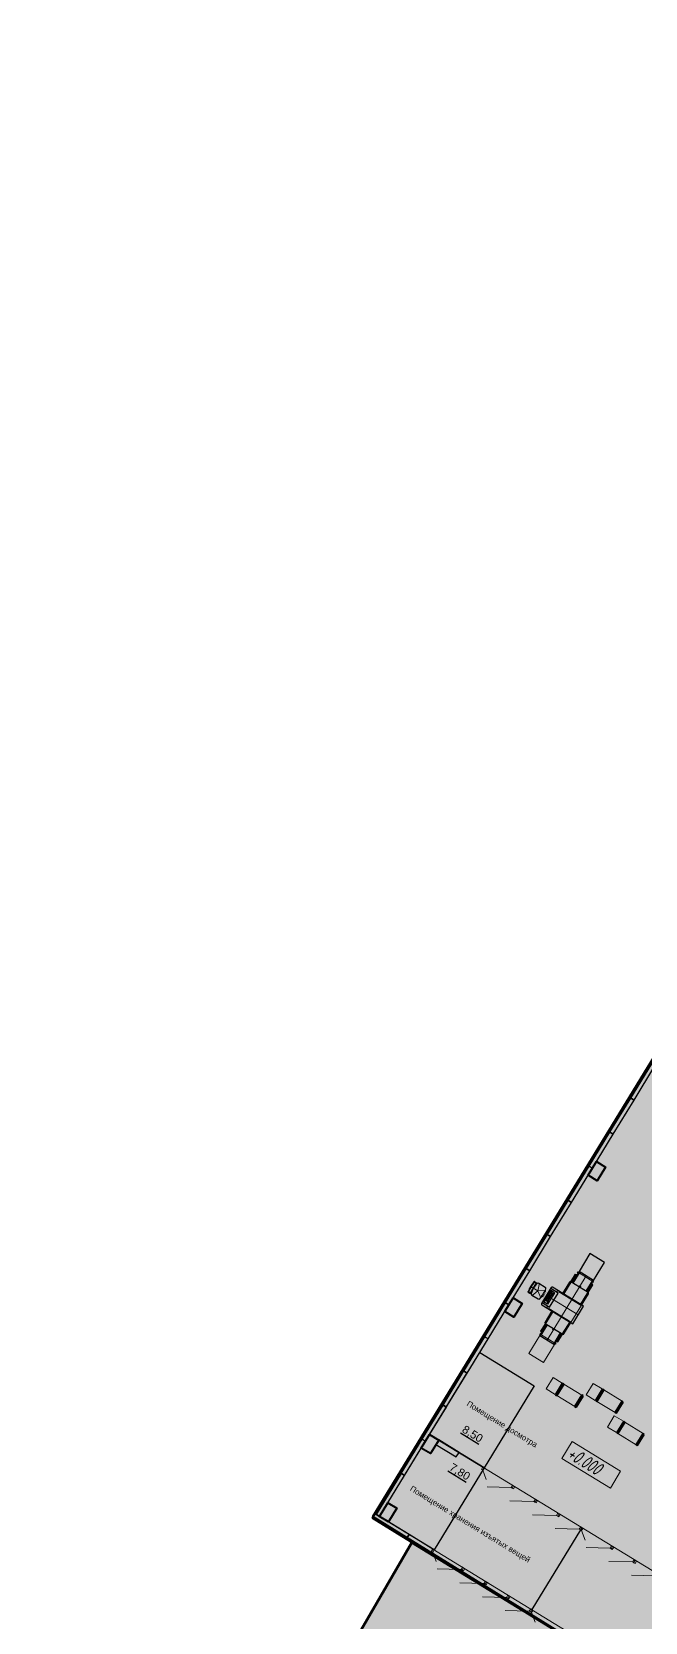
# Model space of a CAD drawing. Extents: x 11425 to 15501, y 6544 to 9114.
# Drawn here: x 11456.6 to 11479.7, y 8965.2 to 9024.8 of the extents above; entities that cross this region are included whole.
import ezdxf
from ezdxf.enums import TextEntityAlignment as Align

# ---------------------------------------------------------------- set-up
doc = ezdxf.new("R2010")
doc.units = 0
for name, pattern in [('ACAD_ISO03W100', [30, 12, -18]), ('CENTER2', [28.575, 19.05, -3.175, 3.175, -3.175]), ('DASHED2', [0.375, 0.25, -0.125]), ('HIDDEN2', [0.1875, 0.125, -0.0625])]:
    doc.linetypes.add(name, pattern=pattern)
for name, color, linetype, lineweight in [('TH-EQ', 2, 'Continuous', 25), ('TH-EQD', 24, 'Continuous', 15), ('МГТ-АМ-АР-Антураж', 7, 'Continuous', 18), ('МГТ-АМ-АР-Стены монолитные', 5, 'Continuous', 40), ('МГТ-АМ-АР-Штриховка монолит', 250, 'Continuous', 5), ('МГТ-АР-ЖД пути', 160, 'Continuous', 13), ('МГТ-АР-Перегородки  125 мм', 125, 'Continuous', 25), ('МГТ_АР_Окна', 150, 'Continuous', 9), ('МГТ_АР_Отметки', 5, 'Continuous', 15), ('МГТ_АР_тонкие', 7, 'Continuous', 18)]:
    doc.layers.add(name, color=color, linetype=linetype, lineweight=lineweight)
doc.layers.add('TH-EQF', color=1, linetype='Continuous', lineweight=15, plot=False)
doc.layers.add('МГТ_АР_Текст', color=7, linetype='Continuous')
doc.styles.add('EqA', font='romans.shx', dxfattribs={"width": 0.7, "height": 1})
doc.styles.get("Standard").update_dxf_attribs({"font": 'arial.ttf'})
doc.styles.add('СПДС_2.5', font='spds.shx', dxfattribs={"width": 0.9, "oblique": 15, "height": 2.5})

msp = doc.modelspace()

# ---------------------------------------------------------------- hatches: boundary and pattern name
at = {"transparency": 33554559}
h = msp.add_hatch(color=1, dxfattribs=at)
h.dxf.hatch_style = 1
h.paths.add_polyline_path([(11469.443, 8969.13), (11480.332, 8962.401), (11509.041, 9009.31), (11498.125, 9015.994)])
h.paths.add_polyline_path([(11511.116, 9098.194), (11515.024, 9106.412), (11559.185, 9085.413), (11555.278, 9077.194)])
h = msp.add_hatch(color=1, dxfattribs=at)
h.dxf.hatch_style = 1
h.paths.add_polyline_path([(11456.644, 8943.612), (11470.898, 8968.175), (11479.448, 8962.942), (11465.248, 8938.568)])
h.paths.add_polyline_path([(11465.308, 8955.411), (11458.68, 8943.221), (11464.832, 8939.877), (11471.498, 8952.078)], flags=16)
at = {"layer": 'МГТ-АМ-АР-Штриховка монолит', "lineweight": 9}
h = msp.add_hatch(dxfattribs=at)
h.set_pattern_fill('ANSI35', color=256, scale=50, style=0)
h.paths.add_polyline_path([(11477.833, 8982.454), (11478.174, 8982.246), (11477.861, 8981.734), (11477.519, 8981.943)])
h = msp.add_hatch(dxfattribs=at)
h.set_pattern_fill('ANSI35', color=256, scale=50, style=0)
h.paths.add_polyline_path([(11474.7, 8977.337), (11475.042, 8977.128), (11474.728, 8976.616), (11474.387, 8976.825)])
h = msp.add_hatch(dxfattribs=at)
h.set_pattern_fill('ANSI35', color=256, scale=50, style=0)
h.paths.add_polyline_path([(11471.569, 8972.22), (11471.91, 8972.011), (11471.597, 8971.5), (11471.256, 8971.708)])
h = msp.add_hatch(dxfattribs=at)
h.set_pattern_fill('ANSI35', color=256, scale=50, style=0)
h.paths.add_polyline_path([(11470.003, 8969.661), (11470.344, 8969.452), (11470.031, 8968.941), (11469.69, 8969.149)])

# ---------------------------------------------------------------- linework, layer by layer
at = {"color": 1, "lineweight": 50}
for points in [[(11469.443, 8969.13), (11480.332, 8962.401), (11509.041, 9009.31), (11498.125, 9015.994)], [(11456.644, 8943.612), (11470.898, 8968.175), (11479.448, 8962.942), (11465.248, 8938.568)]]:
    msp.add_lwpolyline(points, close=True, dxfattribs=at)
at = {"layer": 'TH-EQ', "color": 1, "linetype": 'ByBlock', "ltscale": 1000}
for p, q in [((11477.201, 8978.317, 0), (11476.942, 8977.893, 0)), ((11477.076, 8978.172, 0), (11477.103, 8978.156, 0)), ((11477.696, 8978.014, 0), (11477.436, 8977.59, 0)), ((11475.268, 8977.557, 0), (11475.324, 8977.523, 0)), ((11475.324, 8977.523, 0), (11475.375, 8977.493, 0)), ((11475.558, 8977.885, 0), (11475.353, 8977.541, 0)), ((11475.353, 8977.541, 0), (11475.383, 8977.523, 0)), ((11475.399, 8977.449, 0), (11475.646, 8977.302, 0)), ((11475.504, 8977.952, 0), (11475.56, 8977.918, 0)), ((11475.558, 8977.885, 0), (11475.588, 8977.866, 0)), ((11475.56, 8977.918, 0), (11475.611, 8977.888, 0)), ((11475.661, 8977.887, 0), (11475.908, 8977.739, 0)), ((11477.624, 8977.837, 0), (11477.597, 8977.853, 0)), ((11475.729, 8975.911, 0), (11475.989, 8976.335, 0)), ((11475.801, 8976.089, 0), (11475.828, 8976.073, 0)), ((11476.224, 8975.609, 0), (11476.483, 8976.033, 0)), ((11476.349, 8975.754, 0), (11476.323, 8975.77, 0))]:
    msp.add_line(p, q, dxfattribs=at)
at = {"layer": 'TH-EQ', "color": 1, "linetype": 'HIDDEN2', "ltscale": 1000}
for p, q in [((11476.176, 8977.455, 0), (11476.143, 8977.475, 0)), ((11476.162, 8977.506, 0), (11476.195, 8977.486, 0)), ((11476.011, 8977.186, 0), (11475.978, 8977.206, 0)), ((11475.997, 8977.236, 0), (11476.03, 8977.216, 0))]:
    msp.add_line(p, q, dxfattribs=at)
at = {"layer": 'TH-EQ', "color": 1, "linetype": 'ByBlock', "ltscale": 1000, "extrusion": (-6.28946e-10, -1.02768e-09, 1), "elevation": 0}
for points in [[(11477.722, 8977.998), (11478.134, 8978.67), (11477.586, 8979.005), (11477.175, 8978.333)], [(11476.864, 8977.941), (11477.043, 8978.233), (11477.094, 8978.202)], [(11477.463, 8977.574), (11477.722, 8977.998), (11477.175, 8978.333), (11476.915, 8977.909)], [(11475.791, 8977.163), (11476.07, 8976.993), (11476.393, 8977.521), (11476.114, 8977.692)], [(11477.515, 8977.542), (11477.694, 8977.835), (11477.642, 8977.866)], [(11475.962, 8976.352), (11475.703, 8975.928), (11476.25, 8975.592), (11476.51, 8976.016)], [(11475.911, 8976.383), (11475.731, 8976.091), (11475.783, 8976.059)], [(11476.331, 8975.724), (11476.382, 8975.692), (11476.561, 8975.985)]]:
    msp.add_lwpolyline(points, dxfattribs=at)
for points in [[(11477.159, 8978.307), (11477.138, 8978.273), (11477.121, 8978.284), (11477.142, 8978.318)], [(11476.114, 8977.628), (11476.259, 8977.539), (11475.993, 8977.104), (11475.848, 8977.193)], [(11477.189, 8977.772), (11477.175, 8977.75), (11477.203, 8977.733), (11477.216, 8977.755)], [(11477.707, 8977.972), (11477.686, 8977.938), (11477.703, 8977.928), (11477.724, 8977.962)], [(11475.718, 8975.953), (11475.739, 8975.987), (11475.722, 8975.998), (11475.701, 8975.964)], [(11476.209, 8976.17), (11476.222, 8976.192), (11476.25, 8976.176), (11476.236, 8976.153)], [(11476.266, 8975.618), (11476.287, 8975.652), (11476.304, 8975.642), (11476.283, 8975.608)]]:
    msp.add_lwpolyline(points, close=True, dxfattribs=at)
at = {"layer": 'TH-EQ', "color": 1, "linetype": 'ByBlock', "ltscale": 1000}
for points in [[(11475.268, 8977.557, -0.174705), (11475.265, 8977.561, -0.104203), (11475.264, 8977.57, -0.064948), (11475.266, 8977.579, -0.051099)], [(11475.324, 8977.523, 0.174705), (11475.33, 8977.522, 0.104203), (11475.338, 8977.525, 0.064948), (11475.345, 8977.531, 0.051099), (11475.353, 8977.541, 0.051099)], [(11475.504, 8977.952, 0.174705), (11475.499, 8977.953, 0.104203), (11475.49, 8977.949, 0.064948), (11475.483, 8977.943, 0.051099)], [(11475.56, 8977.918, -0.174705), (11475.564, 8977.914, -0.104203), (11475.565, 8977.905, -0.064948), (11475.563, 8977.896, -0.051099), (11475.558, 8977.885, -0.051099)]]:
    msp.add_lwpolyline(points, format="xyb", dxfattribs=at)
at = {"layer": 'TH-EQ', "color": 1, "linetype": 'ByBlock', "ltscale": 1000, "extrusion": (-7.05201e-09, 2.85585e-09, 1), "elevation": 0}
msp.add_lwpolyline([(11475.55, 8977.901), (11475.509, 8977.926, 0.263913), (11475.499, 8977.926, 0.101223), (11475.486, 8977.915, 0.067685), (11475.292, 8977.589, 0.101223), (11475.288, 8977.574, 0.263913), (11475.293, 8977.565), (11475.335, 8977.54)], format="xyb", dxfattribs=at)
at = {"layer": 'TH-EQ', "color": 1, "linetype": 'ByBlock', "ltscale": 1000, "extrusion": (-6.28946e-10, -1.02768e-09, 1), "elevation": 0}
for points in [[(11476.135, 8977.726), (11475.77, 8977.129, 0.414214), (11475.781, 8977.081), (11476.94, 8976.372), (11477.342, 8977.029), (11476.183, 8977.738, 0.414214)], [(11477.196, 8977.788), (11477.227, 8977.768, -1), (11477.218, 8977.754), (11477.187, 8977.773, -1)], [(11476.198, 8976.157, -1), (11476.207, 8976.171), (11476.238, 8976.152, -1), (11476.229, 8976.138)]]:
    msp.add_lwpolyline(points, format="xyb", close=True, dxfattribs=at)
at = {"layer": 'TH-EQ', "color": 1, "linetype": 'HIDDEN2', "ltscale": 750, "extrusion": (-6.28946e-10, -1.02768e-09, 1), "elevation": 0}
msp.add_lwpolyline([(11475.942, 8977.228), (11476.125, 8977.528), (11476.162, 8977.506), (11475.978, 8977.206)], close=True, dxfattribs=at)
at = {"layer": 'TH-EQ', "color": 1, "linetype": 'HIDDEN2', "ltscale": 1000, "extrusion": (-6.28946e-10, -1.02768e-09, 1), "elevation": 0}
for points in [[(11476.092, 8977.506), (11476.111, 8977.537), (11476.125, 8977.528), (11476.107, 8977.498)], [(11476.118, 8977.579), (11476.166, 8977.549), (11476.155, 8977.53), (11476.106, 8977.56)], [(11476.111, 8977.537), (11476.12, 8977.552), (11476.149, 8977.534), (11476.14, 8977.519)], [(11476.156, 8977.423), (11476.219, 8977.525), (11476.242, 8977.511), (11476.179, 8977.409)], [(11475.927, 8977.237), (11475.946, 8977.268), (11475.961, 8977.259), (11475.942, 8977.228)], [(11475.987, 8977.147), (11476.049, 8977.249), (11476.072, 8977.235), (11476.01, 8977.132)]]:
    msp.add_lwpolyline(points, close=True, dxfattribs=at)
at = {"layer": 'TH-EQ', "color": 1, "linetype": 'ByBlock', "ltscale": 1000, "extrusion": (-6.28946e-10, -1.02768e-09, 1), "elevation": 0}
for points in [[(11476.328, 8977.562), (11476.349, 8977.596, -0.414214), (11476.397, 8977.607)], [(11477.269, 8977.074), (11477.526, 8977.494, 0.414214), (11477.515, 8977.542), (11476.864, 8977.941, 0.414214), (11476.815, 8977.929), (11476.558, 8977.509)], [(11476.156, 8976.852), (11475.899, 8976.431, 0.414214), (11475.91, 8976.383), (11476.562, 8975.985, 0.414214), (11476.61, 8975.996), (11476.867, 8976.417)], [(11475.995, 8976.951, -0.414214), (11475.983, 8976.999), (11476.004, 8977.033)]]:
    msp.add_lwpolyline(points, format="xyb", dxfattribs=at)
at = {"layer": 'TH-EQ', "color": 1, "linetype": 'ByBlock', "ltscale": 1000}
for centre, radius, start, end in [((11476.588, 8977.036, 0), 1.43, 140.61975, 157.68177), ((11475.425, 8977.492, 0), 0.05, 158.5899, 239.15076), ((11476.588, 8977.036, 0), 1.3, 139.71161, 158.5899), ((11475.635, 8977.844, 0), 0.05, 59.15076, 139.71161), ((11475.069, 8977.944, 0), 0.9, 315.19477, 343.10674), ((11475.882, 8977.697, 0), 0.05, 343.10674, 59.15076), ((11475.672, 8977.345, 0), 0.05, 239.15076, 315.19477)]:
    msp.add_arc(centre, radius, start, end, dxfattribs=at)
at = {"layer": 'TH-EQD', "color": 1, "linetype": 'CENTER2', "ltscale": 500}
for p, q in [((11475.977, 8975.76, 0), (11477.449, 8978.165, 0)), ((11477.696, 8977.955, 0), (11477.149, 8978.29, 0)), ((11477.141, 8976.701, 0), (11475.953, 8977.428, 0)), ((11476.293, 8975.625, 0), (11475.712, 8975.981, 0))]:
    msp.add_line(p, q, dxfattribs=at)
at = {"layer": 'TH-EQD', "color": 1, "linetype": 'ByBlock', "ltscale": 1000}
for p, q in [((11477.06, 8978.223, 0), (11476.881, 8977.93, 0)), ((11477.073, 8978.215, 0), (11476.894, 8977.922, 0)), ((11476.877, 8977.932, 0), (11476.602, 8977.482, 0)), ((11477.501, 8977.55, 0), (11477.225, 8977.1, 0)), ((11477.664, 8977.853, 0), (11477.485, 8977.561, 0)), ((11477.677, 8977.845, 0), (11477.497, 8977.553, 0)), ((11475.924, 8976.375, 0), (11476.2, 8976.825, 0)), ((11476.867, 8976.417, 0), (11477.269, 8977.074, 0)), ((11475.749, 8976.08, 0), (11475.928, 8976.373, 0)), ((11475.761, 8976.072, 0), (11475.94, 8976.365, 0)), ((11476.548, 8975.993, 0), (11476.824, 8976.443, 0)), ((11476.352, 8975.711, 0), (11476.531, 8976.003, 0)), ((11476.365, 8975.703, 0), (11476.544, 8975.995, 0))]:
    msp.add_line(p, q, dxfattribs=at)
at = {"layer": 'TH-EQD', "color": 1, "linetype": 'HIDDEN2', "ltscale": 1000}
for p, q in [((11475.378, 8977.759, 0), (11475.627, 8977.61, 0)), ((11475.409, 8977.419, 0), (11475.627, 8977.61, 0)), ((11475.691, 8977.893, 0), (11475.627, 8977.61, 0)), ((11475.916, 8977.636, 0), (11475.627, 8977.61, 0)), ((11475.741, 8977.344, 0), (11475.627, 8977.61, 0)), ((11475.868, 8977.181, 0), (11476.134, 8977.616, 0))]:
    msp.add_line(p, q, dxfattribs=at)
at = {"layer": 'TH-EQD', "color": 1, "linetype": 'ByBlock', "ltscale": 1000, "extrusion": (-6.28946e-10, -1.02768e-09, 1), "elevation": 0}
for points in [[(11476.432, 8977.586), (11476.421, 8977.569), (11477.259, 8977.056)], [(11476.03, 8976.929), (11476.04, 8976.946), (11476.877, 8976.434)]]:
    msp.add_lwpolyline(points, dxfattribs=at)
at = {"layer": 'TH-EQF', "color": 1, "linetype": 'ACAD_ISO03W100', "ltscale": 2.5, "extrusion": (-6.28946e-10, -1.02768e-09, 1), "elevation": 0}
msp.add_lwpolyline([(11475.703, 8975.928), (11475.291, 8975.255), (11475.839, 8974.92), (11476.25, 8975.592)], dxfattribs=at)
at = {"layer": 'МГТ-АМ-АР-Антураж', "color": 1}
for p, q in [((11476.2, 8974.357, 0), (11475.939, 8973.93, 0)), ((11475.939, 8973.93, 0), (11476.28, 8973.722, 0)), ((11476.541, 8974.148, 0), (11476.2, 8974.357, 0)), ((11476.28, 8973.722, 0), (11476.541, 8974.148, 0)), ((11477.283, 8973.694, 0), (11476.6, 8974.112, 0)), ((11477.705, 8974.134, 0), (11477.444, 8973.708, 0)), ((11478.046, 8973.925, 0), (11477.705, 8974.134, 0)), ((11477.785, 8973.499, 0), (11478.046, 8973.925, 0)), ((11478.788, 8973.471, 0), (11478.105, 8973.889, 0)), ((11477.022, 8973.267, 0), (11476.339, 8973.685, 0)), ((11477.444, 8973.708, 0), (11477.785, 8973.499, 0)), ((11478.527, 8973.045, 0), (11477.844, 8973.462, 0)), ((11478.498, 8972.924, 0), (11478.237, 8972.497, 0)), ((11478.839, 8972.715, 0), (11478.498, 8972.924, 0)), ((11478.578, 8972.288, 0), (11478.839, 8972.715, 0)), ((11479.581, 8972.26, 0), (11478.898, 8972.678, 0)), ((11478.237, 8972.497, 0), (11478.578, 8972.288, 0)), ((11479.32, 8971.834, 0), (11478.637, 8972.252, 0))]:
    msp.add_line(p, q, dxfattribs=at)
at = {"layer": 'МГТ-АМ-АР-Антураж', "color": 1, "lineweight": 40}
for p, q in [((11476.558, 8974.138, 0), (11476.297, 8973.711, 0)), ((11476.339, 8973.685, 0), (11476.6, 8974.112, 0)), ((11476.6, 8974.112, 0), (11476.558, 8974.138, 0)), ((11478.063, 8973.915, 0), (11477.802, 8973.488, 0)), ((11477.844, 8973.462, 0), (11478.105, 8973.889, 0)), ((11478.105, 8973.889, 0), (11478.063, 8973.915, 0)), ((11476.297, 8973.711, 0), (11476.339, 8973.685, 0)), ((11477.283, 8973.694, 0), (11477.022, 8973.267, 0)), ((11477.022, 8973.267, 0), (11477.065, 8973.241, 0)), ((11477.065, 8973.241, 0), (11477.326, 8973.668, 0)), ((11477.326, 8973.668, 0), (11477.283, 8973.694, 0)), ((11477.802, 8973.488, 0), (11477.844, 8973.462, 0)), ((11478.788, 8973.471, 0), (11478.527, 8973.045, 0)), ((11478.57, 8973.019, 0), (11478.831, 8973.445, 0)), ((11478.831, 8973.445, 0), (11478.788, 8973.471, 0)), ((11478.527, 8973.045, 0), (11478.57, 8973.019, 0)), ((11478.856, 8972.704, 0), (11478.595, 8972.278, 0)), ((11478.637, 8972.252, 0), (11478.898, 8972.678, 0)), ((11478.898, 8972.678, 0), (11478.856, 8972.704, 0)), ((11478.595, 8972.278, 0), (11478.637, 8972.252, 0)), ((11479.581, 8972.26, 0), (11479.32, 8971.834, 0)), ((11479.362, 8971.808, 0), (11479.623, 8972.234, 0)), ((11479.623, 8972.234, 0), (11479.581, 8972.26, 0)), ((11479.32, 8971.834, 0), (11479.362, 8971.808, 0))]:
    msp.add_line(p, q, dxfattribs=at)
at = {"layer": 'МГТ-АМ-АР-Стены монолитные', "color": 1, "elevation": 0}
for points in [[(11477.833, 8982.454), (11478.174, 8982.246), (11477.861, 8981.734), (11477.519, 8981.943)], [(11474.7, 8977.337), (11475.042, 8977.128), (11474.728, 8976.616), (11474.387, 8976.825)], [(11471.569, 8972.22), (11471.91, 8972.011), (11471.597, 8971.5), (11471.256, 8971.708)], [(11470.003, 8969.661), (11470.344, 8969.452), (11470.031, 8968.941), (11469.69, 8969.149)]]:
    msp.add_lwpolyline(points, close=True, dxfattribs=at)
at = {"layer": 'МГТ-АР-ЖД пути', "color": 1, "linetype": 'DASHED2', "lineweight": 30, "ltscale": 7000}
for p, q in [((11469.415, 8969.083), (11498.125, 9015.994)), ((11480.332, 8962.401), (11469.415, 8969.083))]:
    msp.add_line(p, q, dxfattribs=at)
at = {"layer": 'МГТ-АР-Перегородки  125 мм', "color": 1, "lineweight": 25, "elevation": 0}
for points in [[(11473.449, 8975.292), (11475.496, 8974.039), (11473.616, 8970.967), (11471.569, 8972.22)], [(11471.569, 8972.22), (11473.616, 8970.967), (11471.736, 8967.895), (11469.689, 8969.148)]]:
    msp.add_lwpolyline(points, close=True, dxfattribs=at)
at = {"layer": 'МГТ_АР_Окна', "color": 1, "lineweight": 25}
for p, q in [((11479.119, 8984.834, 0), (11479.902, 8986.113, 0)), ((11478.336, 8983.555, 0), (11479.119, 8984.834, 0)), ((11477.553, 8982.275, 0), (11478.336, 8983.555, 0)), ((11476.77, 8980.996, 0), (11477.553, 8982.275, 0)), ((11475.987, 8979.716, 0), (11476.77, 8980.996, 0)), ((11475.204, 8978.437, 0), (11475.987, 8979.716, 0)), ((11474.421, 8977.157, 0), (11475.204, 8978.437, 0)), ((11473.638, 8975.878, 0), (11474.421, 8977.157, 0)), ((11472.855, 8974.599, 0), (11473.638, 8975.879, 0)), ((11472.073, 8973.321, 0), (11472.856, 8974.6, 0)), ((11471.29, 8972.042, 0), (11472.073, 8973.322, 0)), ((11470.506, 8970.76, 0), (11471.289, 8972.04, 0)), ((11470.506, 8970.76, 0), (11469.566, 8969.225, 0)), ((11470.723, 8968.347, 0), (11469.443, 8969.13, 0)), ((11470.723, 8968.347, 0), (11471.619, 8967.798, 0))]:
    msp.add_line(p, q, dxfattribs=at)
at = {"layer": 'МГТ_АР_Окна', "color": 1, "lineweight": 25, "extrusion": (-1.93654e-09, -1.47539e-09, 1), "elevation": 0}
for points in [[(11480.025, 8986.038), (11479.855, 8986.142), (11479.072, 8984.863), (11479.242, 8984.758)], [(11479.242, 8984.758), (11479.072, 8984.863), (11478.289, 8983.583), (11478.459, 8983.479)], [(11478.459, 8983.479), (11478.289, 8983.583), (11477.506, 8982.304), (11477.676, 8982.199)], [(11477.676, 8982.199), (11477.506, 8982.304), (11476.723, 8981.024), (11476.893, 8980.92)], [(11476.893, 8980.92), (11476.723, 8981.024), (11475.94, 8979.745), (11476.11, 8979.641)], [(11476.11, 8979.641), (11475.94, 8979.745), (11475.157, 8978.466), (11475.327, 8978.361)], [(11475.327, 8978.361), (11475.157, 8978.466), (11474.374, 8977.186), (11474.544, 8977.082)], [(11474.544, 8977.082), (11474.374, 8977.186), (11473.591, 8975.907), (11473.761, 8975.802)], [(11473.762, 8975.803), (11473.591, 8975.908), (11472.808, 8974.628), (11472.979, 8974.524)], [(11472.979, 8974.525), (11472.809, 8974.629), (11472.026, 8973.35), (11472.196, 8973.245)], [(11472.197, 8973.246), (11472.026, 8973.351), (11471.243, 8972.071), (11471.414, 8971.967)]]:
    msp.add_lwpolyline(points, close=True, dxfattribs=at)
at = {"layer": 'МГТ_АР_Окна', "color": 1, "lineweight": 25, "elevation": 0}
for points in [[(11471.412, 8971.964), (11471.242, 8972.069), (11470.459, 8970.789), (11470.629, 8970.685)], [(11470.629, 8970.685), (11470.459, 8970.789), (11469.519, 8969.254), (11469.69, 8969.149)], [(11469.519, 8969.254), (11469.415, 8969.083), (11470.694, 8968.3), (11470.798, 8968.471)], [(11470.798, 8968.471), (11470.694, 8968.3), (11471.59, 8967.75), (11471.694, 8967.92)]]:
    msp.add_lwpolyline(points, close=True, dxfattribs=at)
at = {"layer": 'МГТ_АР_Окна', "color": 1, "lineweight": 25, "extrusion": (3.79519e-09, -2.32367e-09, 1), "elevation": 0}
msp.add_lwpolyline([(11471.911, 8972.013), (11471.807, 8971.843), (11472.57, 8971.375), (11472.675, 8971.546)], close=True, dxfattribs=at)
at = {"layer": 'МГТ_АР_Отметки', "color": 1, "linetype": 'Continuous', "lineweight": 5, "elevation": 0}
msp.add_lwpolyline([(11478.737, 8970.84), (11476.923, 8971.951), (11476.535, 8971.318), (11478.35, 8970.207)], close=True, dxfattribs=at)
at = {"layer": 'МГТ_АР_тонкие', "color": 1, "lineweight": 25, "ltscale": 20}
for p, q in [((11471.806, 8971.841, 0), (11471.834, 8971.888, 0)), ((11477.227, 8968.639, 0), (11475.404, 8965.651, 0))]:
    msp.add_line(p, q, dxfattribs=at)
at = {"layer": 'МГТ_АР_тонкие', "color": 1, "linetype": 'Continuous', "lineweight": 20}
for p, q in [((11473.57, 8970.995, 0), (11473.518, 8970.91, 0)), ((11473.613, 8970.969, 0), (11473.561, 8970.884, 0)), ((11473.694, 8970.533, 0), (11473.561, 8970.884, 0)), ((11473.57, 8970.995, 0), (11480.138, 8966.976, 0)), ((11473.727, 8970.255, 0), (11474.627, 8970.231, 0)), ((11474.722, 8970.291, 0), (11474.669, 8970.205, 0)), ((11474.58, 8969.733, 0), (11475.48, 8969.709, 0)), ((11475.433, 8969.211, 0), (11476.333, 8969.187, 0)), ((11476.286, 8968.689, 0), (11477.186, 8968.665, 0)), ((11477.324, 8968.699, 0), (11477.271, 8968.614, 0)), ((11477.405, 8968.262, 0), (11477.271, 8968.614, 0)), ((11471.693, 8967.921, 0), (11471.641, 8967.836, 0)), ((11471.736, 8967.895, 0), (11471.684, 8967.81, 0)), ((11471.693, 8967.921, 0), (11478.262, 8963.903, 0)), ((11477.438, 8967.984, 0), (11478.337, 8967.961, 0)), ((11478.432, 8968.02, 0), (11478.38, 8967.935, 0)), ((11471.817, 8967.459, 0), (11471.684, 8967.81, 0)), ((11478.29, 8967.462, 0), (11479.19, 8967.439, 0)), ((11471.85, 8967.181, 0), (11472.75, 8967.157, 0)), ((11472.845, 8967.217, 0), (11472.792, 8967.131, 0)), ((11479.143, 8966.94, 0), (11480.043, 8966.917, 0)), ((11472.703, 8966.659, 0), (11473.603, 8966.635, 0)), ((11473.556, 8966.137, 0), (11474.456, 8966.113, 0)), ((11474.409, 8965.615, 0), (11475.309, 8965.591, 0)), ((11475.447, 8965.625, 0), (11475.394, 8965.54, 0)), ((11475.528, 8965.188, 0), (11475.394, 8965.54, 0))]:
    msp.add_line(p, q, dxfattribs=at)
at = {"layer": 'МГТ_АР_тонкие', "color": 1, "linetype": 'Continuous', "lineweight": 20, "elevation": 0}
for points in [[(11473.57, 8970.995), (11473.613, 8970.969), (11473.561, 8970.884), (11473.518, 8970.91)], [(11474.679, 8970.317), (11474.722, 8970.291), (11474.669, 8970.205), (11474.627, 8970.231)], [(11474.722, 8970.291), (11474.764, 8970.264), (11474.712, 8970.179), (11474.669, 8970.205)], [(11475.532, 8969.795), (11475.575, 8969.769), (11475.522, 8969.683), (11475.48, 8969.709)], [(11475.575, 8969.769), (11475.617, 8969.742), (11475.565, 8969.657), (11475.522, 8969.683)], [(11476.385, 8969.273), (11476.428, 8969.247), (11476.375, 8969.161), (11476.333, 8969.187)], [(11476.428, 8969.247), (11476.47, 8969.22), (11476.418, 8969.135), (11476.375, 8969.161)], [(11477.238, 8968.751), (11477.281, 8968.725), (11477.228, 8968.639), (11477.186, 8968.665)], [(11477.281, 8968.725), (11477.323, 8968.698), (11477.271, 8968.613), (11477.228, 8968.639)], [(11471.693, 8967.921), (11471.736, 8967.895), (11471.684, 8967.81), (11471.641, 8967.836)], [(11478.389, 8968.046), (11478.432, 8968.02), (11478.38, 8967.935), (11478.337, 8967.961)], [(11478.432, 8968.02), (11478.475, 8967.994), (11478.423, 8967.908), (11478.38, 8967.935)], [(11479.242, 8967.524), (11479.285, 8967.498), (11479.233, 8967.413), (11479.19, 8967.439)], [(11479.285, 8967.498), (11479.328, 8967.472), (11479.276, 8967.386), (11479.233, 8967.412)], [(11472.802, 8967.243), (11472.845, 8967.217), (11472.793, 8967.131), (11472.75, 8967.157)], [(11472.845, 8967.217), (11472.887, 8967.19), (11472.835, 8967.105), (11472.793, 8967.131)], [(11473.655, 8966.721), (11473.698, 8966.695), (11473.646, 8966.609), (11473.603, 8966.635)], [(11473.698, 8966.695), (11473.74, 8966.668), (11473.688, 8966.583), (11473.646, 8966.609)], [(11474.508, 8966.199), (11474.551, 8966.173), (11474.498, 8966.087), (11474.456, 8966.113)], [(11474.551, 8966.173), (11474.593, 8966.146), (11474.541, 8966.061), (11474.498, 8966.087)], [(11475.361, 8965.677), (11475.404, 8965.651), (11475.351, 8965.565), (11475.309, 8965.591)], [(11475.404, 8965.651), (11475.446, 8965.624), (11475.394, 8965.539), (11475.351, 8965.565)]]:
    msp.add_lwpolyline(points, close=True, dxfattribs=at)

# ---------------------------------------------------------------- texts
at = {"layer": 'TH-EQ', "color": 1, "ltscale": 1000, "style": 'EqA', "width": 0.7, "flags": 1}
for tag, text in [('12.6.1', 'Бюрократ CH-296 NX'), ('*EQP*', 'Кресло для персонала (металлокаркас; ткань/сетка; газ-лифт; 5 колесиков)'), ('12.6', '-'), ('-', '510x560x790'), ('-', '-')]:
    msp.add_attdef(tag, text=text, height=0.1, rotation=59.15076, dxfattribs=at).set_placement((11475.842, 8977.482, 0), align=Align.MIDDLE)
at = {"layer": 'МГТ_АР_Отметки', "color": 1, "linetype": 'Continuous', "lineweight": 5, "insert": (11476.694, 8971.942, 0), "char_height": 0.5, "width": 2.35711, "attachment_point": 1, "rotation": 328.86371, "style": 'СПДС_2.5'}
msp.add_mtext('\\pi0.28002,t1.73147,3.18287,4.63432,6.08552,7.53702,8.98852,10.44002,11.89152,13.34302,14.79452,16.24552,17.69702,19.14852,20.60002,22.05152,23.50302,24.95452,26.40552,27.85702,29.30852,30.76002,32.21152,33.66302,35.11452,36.56552,38.01702,39.46852,40.92002,42.37152,43.82302,45.27452,46.72552;+0.000', dxfattribs=at)
at = {"layer": 'МГТ_АР_Текст', "color": 1, "linetype": 'Continuous', "lineweight": 25, "char_height": 0.21168, "attachment_point": 7, "rotation": 328.53305}
for s, insert in [('Помещение досмотра', (11472.905, 8973.258, 0)), ('Помещение хранения изъятых вещей', (11470.779, 8970.077, 0))]:
    msp.add_mtext_dynamic_manual_height_columns(s, width=2357.11379, gutter_width=1250, heights=[0], dxfattribs=dict(at, insert=insert))
at = {"layer": 'МГТ_АР_Текст', "color": 1, "linetype": 'Continuous', "lineweight": 25, "char_height": 0.3, "width": 1.48087, "attachment_point": 5, "rotation": 328.52942}
for s, insert in [('{\\L8,50}', (11473.168, 8972.22, 0)), ('{\\L7,80}', (11472.692, 8970.801, 0))]:
    msp.add_mtext(s, dxfattribs=dict(at, insert=insert))

doc.saveas('drawing.dxf')
